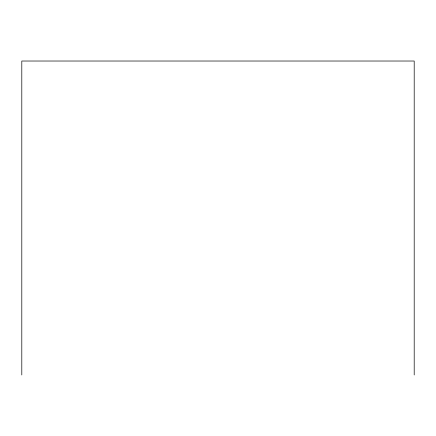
<?xml version="1.0" encoding="UTF-8"?>
<svg xmlns="http://www.w3.org/2000/svg" width="436" height="436" viewBox="0 0 436 436"><rect width="100%" height="100%" fill="white"/><g stroke="black" fill="none" stroke-linecap="round" stroke-linejoin="round"><path stroke-width="0.65" d="M414.2 374.976L414.2 61.024L21.8 61.024L21.8 374.976"/></g></svg>
